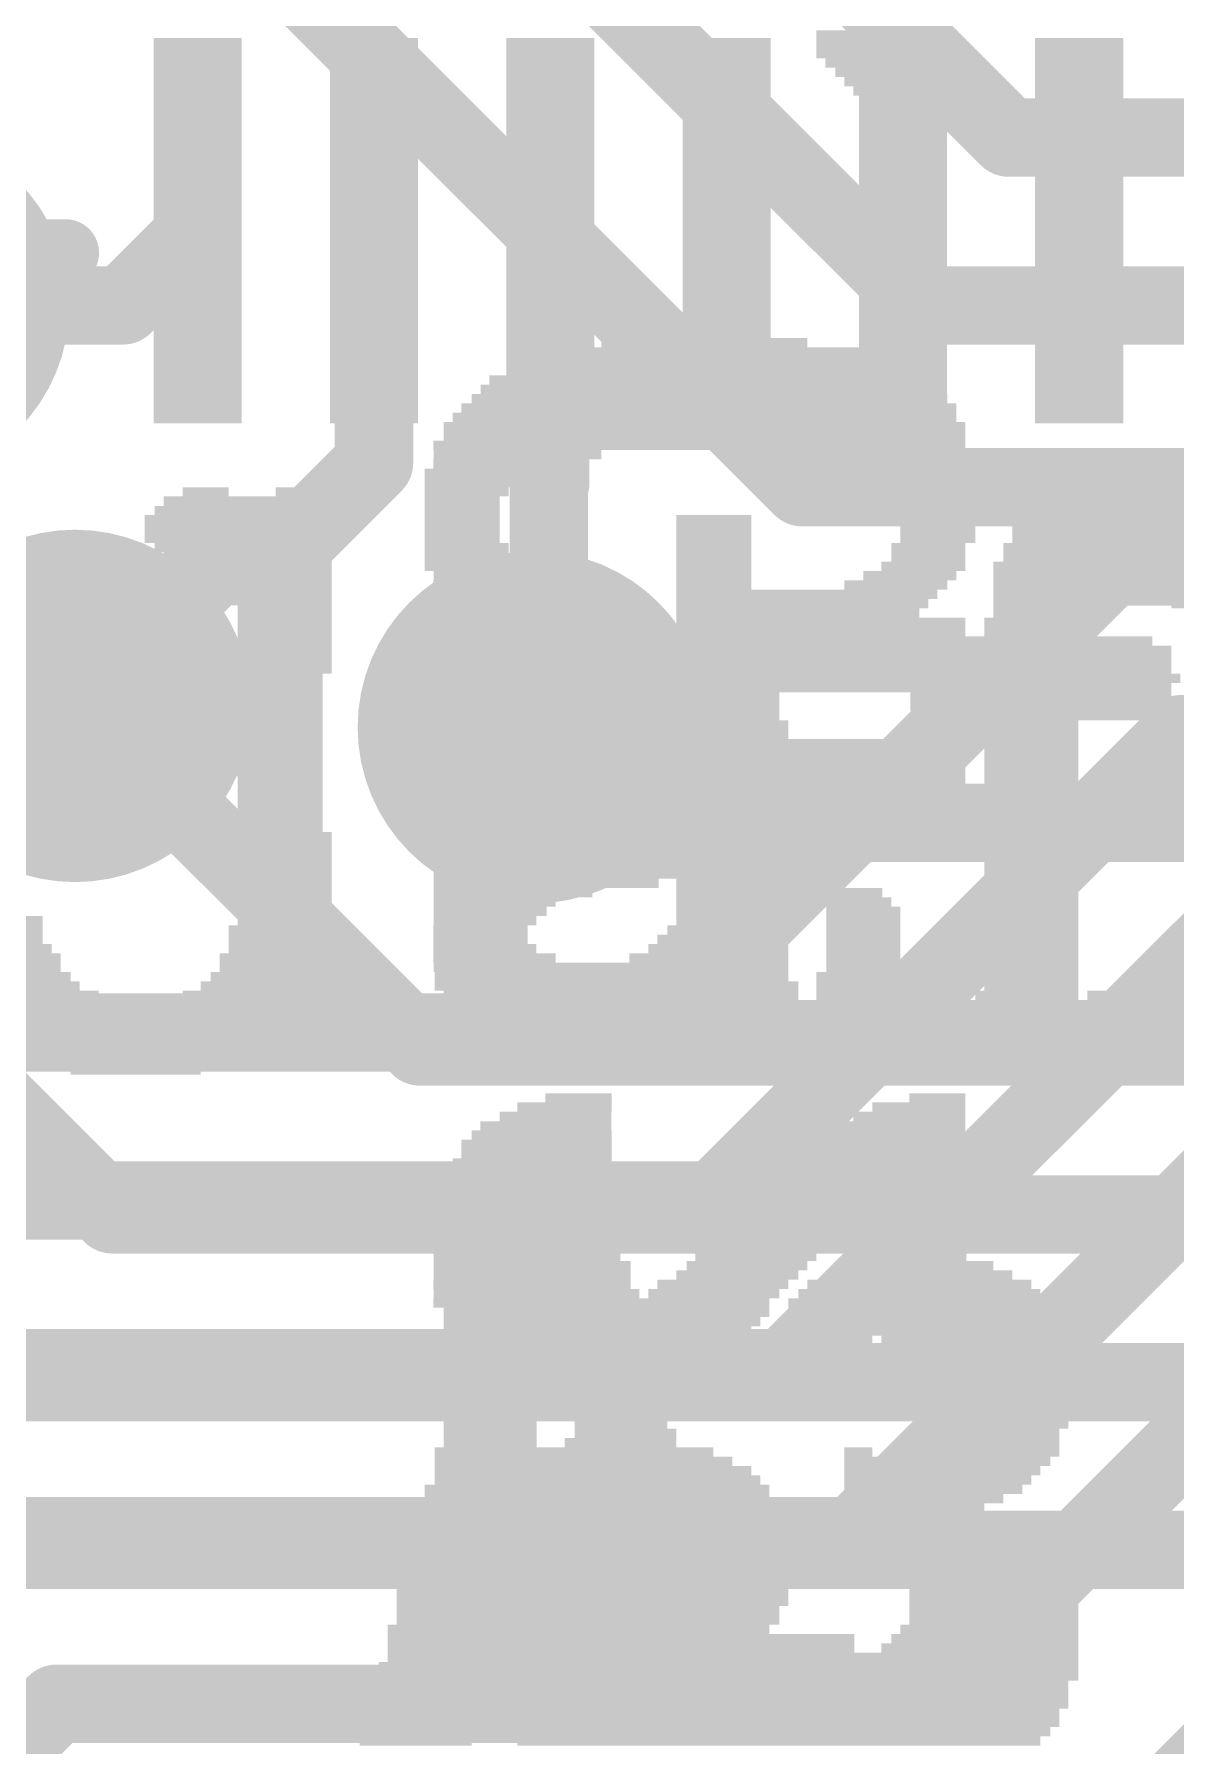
# Model space of a CAD drawing. Extents: x -0.1 to 35.6, y -0.1 to 17.9.
# Drawn here: x 17.54 to 20.13, y 2.318 to 6.204 of the extents above; entities that cross this region are included whole.
import ezdxf

# ---------------------------------------------------------------- set-up
doc = ezdxf.new("R2010")
doc.units = 0
for name, color, linetype in [('1', 12, 'CONTINUOUS'), ('16', 5, 'CONTINUOUS'), ('18', 110, 'CONTINUOUS'), ('200', 40, 'CONTINUOUS'), ('201', 6, 'CONTINUOUS'), ('21', 40, 'CONTINUOUS')]:
    doc.layers.add(name, color=color, linetype=linetype)

# ---------------------------------------------------------------- blocks, each defined once
blk = doc.blocks.new('RECT')
blk.add_solid([(-0.5, -0.5), (0.5, -0.5), (-0.5, 0.5), (0.5, 0.5)])
blk = doc.blocks.new('ROUNDV')
at = {"const_width": 0.5}
blk.add_lwpolyline([(0, -0.25, 1), (0, 0.25, 1), (0, -0.25)], format="xyb", dxfattribs=at)

msp = doc.modelspace()

# ---------------------------------------------------------------- linework, layer by layer
at = {"layer": '1', "const_width": 0.1778}
for points in [[(19.5105, 5.7575), (19.5105, 6.493)], [(17.9105, 5.7575), (17.741, 5.588)], [(18.3105, 5.7575), (18.3105, 5.2302)], [(18.7105, 5.7575), (18.7105, 5.186)], [(17.741, 5.588), (17.2193, 5.588)], [(18.3105, 5.2302), (18.0765, 4.9962)], [(18.7105, 5.186), (18.7072, 5.1827)], [(18.7072, 5.1827), (18.7072, 4.6641)], [(17.9495, 4.9962), (17.632, 4.6787)], [(18.0765, 4.9962), (17.9495, 4.9962)], [(19.9834, 4.9955), (18.9249, 3.937)], [(20.4797, 4.9955), (19.9834, 4.9955)], [(18.6734, 4.6303), (18.7072, 4.6641)], [(20.1412, 4.6145), (19.0827, 3.556)], [(20.6375, 4.6145), (20.1412, 4.6145)], [(20.299, 4.2335), (19.2405, 3.175)], [(18.9249, 3.937), (16.9132, 3.937)], [(19.3983, 2.794), (20.4568, 3.8525)], [(19.0827, 3.556), (16.5418, 3.556)], [(19.5561, 2.413), (20.6146, 3.4715)], [(17.2085, 3.175), (19.2405, 3.175)], [(20.9975, 3.0905), (19.177, 1.27)], [(17.399, 2.794), (19.3983, 2.794)], [(17.5895, 2.413), (16.637, 1.4605)], [(17.5895, 2.413), (19.5561, 2.413)]]:
    msp.add_lwpolyline(points, dxfattribs=at)
at = {"layer": '1', "const_width": 0.0889}
for points in [[(17.9419, 5.7261, 1), (17.8791, 5.7889)], [(18.355, 5.7575, 1), (18.266, 5.7575)], [(18.755, 5.7575, 1), (18.666, 5.7575)], [(19.466, 5.7575, 1), (19.555, 5.7575)], [(17.741, 5.5435, 1), (17.741, 5.6325)], [(17.7096, 5.6194, 1), (17.7724, 5.5566)], [(18.3419, 5.1987, 1), (18.2791, 5.2616)], [(18.266, 5.2302, 1), (18.355, 5.2302)], [(18.7516, 5.1827, 1), (18.6627, 5.1827)], [(18.6757, 5.2141, 1), (18.7386, 5.1512)], [(18.7419, 5.1546, 1), (18.6791, 5.2174)], [(18.666, 5.186, 1), (18.755, 5.186)], [(17.9495, 5.0406, 1), (17.9495, 4.9517)], [(17.9809, 4.9647, 1), (17.9181, 5.0276)], [(18.0451, 5.0276, 1), (18.1079, 4.9647)], [(18.0765, 4.9517, 1), (18.0765, 5.0406)], [(19.9834, 5.04, 1), (19.9834, 4.951)], [(20.0148, 4.9641, 1), (19.9519, 5.0269)], [(17.6006, 4.7101, 1), (17.6634, 4.6472)], [(18.7386, 4.6327, 1), (18.6757, 4.6955)], [(18.642, 4.6618, 1), (18.7048, 4.5989)], [(18.6627, 4.6641, 1), (18.7516, 4.6641)], [(20.1412, 4.659, 1), (20.1412, 4.5701)], [(20.1726, 4.5831, 1), (20.1098, 4.6459)], [(18.8934, 3.9684, 1), (18.9563, 3.9056)], [(18.9249, 3.8926, 1), (18.9249, 3.9815)], [(19.0513, 3.5874, 1), (19.1141, 3.5246)], [(19.0827, 3.5116, 1), (19.0827, 3.6004)], [(19.2091, 3.2064, 1), (19.2719, 3.1436)], [(19.2405, 3.1306, 1), (19.2405, 3.2195)], [(19.3983, 2.7496, 1), (19.3983, 2.8384)], [(19.3669, 2.8254, 1), (19.4297, 2.7626)], [(17.5895, 2.4575, 1), (17.5895, 2.3686)], [(17.6209, 2.3816, 1), (17.5581, 2.4444)], [(19.5247, 2.4444, 1), (19.5876, 2.3816)], [(19.5561, 2.3686, 1), (19.5561, 2.4575)]]:
    msp.add_lwpolyline(points, format="xyb", dxfattribs=at)
at = {"layer": '16', "const_width": 0.1778}
for points in [[(18.6041, 7.1153), (19.7504, 5.969)], [(18.4118, 6.7343), (19.558, 5.588)], [(19.2818, 5.1753), (18.1038, 6.3533)], [(19.7504, 5.969), (22.6368, 5.969)], [(19.558, 5.588), (22.479, 5.588)], [(21.7477, 5.1753), (19.2818, 5.1753)], [(17.632, 4.6787), (17.6416, 4.6787)], [(18.415, 3.9053), (17.6416, 4.6787)], [(18.8905, 4.4133), (18.6734, 4.6303)], [(21.6507, 4.4133), (18.8905, 4.4133)], [(16.9653, 4.2755), (17.7165, 3.5243)], [(18.415, 3.9053), (21.6199, 3.9053)], [(17.7165, 3.5243), (21.4621, 3.5243)], [(21.3042, 3.1433), (16.764, 3.1433)], [(16.2021, 2.7623), (20.5422, 2.7623)]]:
    msp.add_lwpolyline(points, dxfattribs=at)
at = {"layer": '16', "const_width": 0.0889}
for points in [[(19.7504, 6.0135, 1), (19.7504, 5.9245)], [(19.7189, 5.9376, 1), (19.7818, 6.0004)], [(19.558, 5.6325, 1), (19.558, 5.5435)], [(19.5266, 5.5566, 1), (19.5894, 5.6194)], [(19.2818, 5.2197, 1), (19.2818, 5.1308)], [(19.2504, 5.1438, 1), (19.3132, 5.2067)], [(17.632, 4.7231, 1), (17.632, 4.6342)], [(17.673, 4.7101, 1), (17.6102, 4.6472)], [(17.6416, 4.6342, 1), (17.6416, 4.7231)], [(18.7048, 4.6618, 1), (18.642, 4.5989)], [(18.8905, 4.4577, 1), (18.8905, 4.3688)], [(18.8591, 4.3818, 1), (18.9219, 4.4447)], [(18.415, 3.9497, 1), (18.415, 3.8608)], [(18.3836, 3.8738, 1), (18.4464, 3.9367)], [(17.7165, 3.5687, 1), (17.7165, 3.4798)], [(17.6851, 3.4928, 1), (17.7479, 3.5557)]]:
    msp.add_lwpolyline(points, format="xyb", dxfattribs=at)
at = {"layer": '21', "const_width": 0.1524}
msp.add_lwpolyline([(17.0105, 5.7075), (17.6105, 5.7075)], dxfattribs=at)
at = {"layer": '21', "const_width": 0.0762}
msp.add_lwpolyline([(17.6105, 5.6694, 1), (17.6105, 5.7456)], format="xyb", dxfattribs=at)

# ---------------------------------------------------------------- block references
at = {"layer": '1', "xscale": 0.875, "yscale": 0.2, "rotation": 270}
for p in [(17.9105, 5.7575), (18.3105, 5.7575), (18.7105, 5.7575), (19.1105, 5.7575), (19.5105, 5.7575), (19.9105, 5.7575)]:
    msp.add_blockref('RECT', p, dxfattribs=at)
at = {"layer": '18', "xscale": 0.8001, "yscale": 0.8001}
for p in [(17.2193, 5.588), (17.2193, 5.588), (17.632, 4.6787), (17.632, 4.6787), (18.6734, 4.6303), (18.6734, 4.6303)]:
    msp.add_blockref('ROUNDV', p, dxfattribs=at)
at = {"layer": '200'}
for p, xscale, yscale in [((17.9286, 5.1647), 0.1041, 0.0211), ((18.1191, 5.1647), 0.0635, 0.0211), ((20.0343, 5.1647), 0.2972, 0.0211), ((20.0355, 5.1858), 0.127, 0.0211), ((18.0137, 5.1223), 0.4013, 0.0211), ((18.0137, 5.1435), 0.3607, 0.0213), ((20.0343, 5.1223), 0.4648, 0.0211), ((20.0355, 5.1435), 0.381, 0.0213), ((18.0023, 5.1012), 0.4242, 0.0211), ((18.0023, 5.08), 0.4242, 0.0213), ((20.0241, 5.08), 0.5309, 0.0213), ((20.0355, 5.1012), 0.508, 0.0211), ((18.0023, 5.0588), 0.4242, 0.0211), ((20.0343, 5.0588), 0.5512, 0.0211), ((18.0137, 5.0377), 0.4013, 0.0211), ((18.0238, 5.0165), 0.381, 0.0213), ((20.0241, 5.0377), 0.5715, 0.0211), ((19.8552, 5.0165), 0.2337, 0.0213), ((20.2044, 5.0165), 0.2108, 0.0213), ((18.1077, 4.9953), 0.2134, 0.0211), ((18.1077, 4.9742), 0.2134, 0.0211), ((19.8323, 4.9953), 0.2337, 0.0211), ((19.8222, 4.9742), 0.2134, 0.0211), ((20.2032, 4.9953), 0.254, 0.0211), ((20.2032, 4.9742), 0.254, 0.0211), ((18.1077, 4.953), 0.2134, 0.0213), ((18.1077, 4.9318), 0.2134, 0.0211), ((19.8222, 4.953), 0.2134, 0.0213), ((19.812, 4.9318), 0.193, 0.0211), ((20.193, 4.953), 0.2337, 0.0213), ((20.2044, 4.9318), 0.2108, 0.0211), ((18.1077, 4.9107), 0.2134, 0.0211), ((18.1077, 4.8895), 0.2134, 0.0213), ((19.812, 4.9107), 0.193, 0.0211), ((19.812, 4.8895), 0.193, 0.0213), ((20.2044, 4.9107), 0.1702, 0.0211), ((17.7597, 4.8472), 0.2743, 0.0211), ((18.1077, 4.8683), 0.2134, 0.0211), ((18.1077, 4.8472), 0.2134, 0.0211), ((18.8912, 4.8472), 0.2972, 0.0211), ((19.8018, 4.8683), 0.2134, 0.0211), ((19.8018, 4.8472), 0.2134, 0.0211), ((17.7495, 4.826), 0.381, 0.0213), ((18.1077, 4.826), 0.2134, 0.0213), ((18.8912, 4.826), 0.4242, 0.0213), ((19.8222, 4.826), 0.508, 0.0213), ((17.8549, 4.7837), 0.7188, 0.0211), ((17.7584, 4.8048), 0.4445, 0.0211), ((18.1077, 4.8048), 0.2134, 0.0211), ((18.8912, 4.7837), 0.5512, 0.0211), ((18.8925, 4.8048), 0.508, 0.0211), ((19.8234, 4.8048), 0.5918, 0.0211), ((19.8234, 4.7837), 0.5918, 0.0211), ((17.8232, 4.7413), 0.7417, 0.0211), ((17.8435, 4.7625), 0.7417, 0.0213), ((18.8925, 4.7413), 0.635, 0.0211), ((18.8912, 4.7625), 0.5918, 0.0213), ((19.812, 4.7625), 0.6147, 0.0213), ((19.8222, 4.7413), 0.635, 0.0211), ((17.8016, 4.699), 0.7849, 0.0213), ((17.813, 4.7202), 0.762, 0.0211), ((18.6906, 4.699), 0.3175, 0.0213), ((18.8811, 4.7202), 0.6579, 0.0211), ((19.0817, 4.699), 0.2972, 0.0213), ((19.812, 4.7202), 0.6147, 0.0211), ((19.8234, 4.699), 0.5918, 0.0213), ((17.5158, 4.6567), 0.254, 0.0211), ((17.5476, 4.6778), 0.2769, 0.0211), ((18.0238, 4.6778), 0.3404, 0.0211), ((18.0454, 4.6567), 0.2972, 0.0211), ((18.6271, 4.6567), 0.2311, 0.0211), ((18.6588, 4.6778), 0.254, 0.0211), ((19.1135, 4.6778), 0.2337, 0.0211), ((19.1249, 4.6567), 0.2108, 0.0211), ((19.8234, 4.6778), 0.5918, 0.0211), ((19.812, 4.6567), 0.5283, 0.0211), ((17.4841, 4.6143), 0.2311, 0.0211), ((17.5057, 4.6355), 0.2337, 0.0213), ((18.067, 4.6355), 0.254, 0.0213), ((18.067, 4.6143), 0.254, 0.0211), ((18.6271, 4.6355), 0.2311, 0.0213), ((18.6385, 4.6143), 0.254, 0.0211), ((19.1453, 4.6355), 0.2108, 0.0213), ((19.1453, 4.6143), 0.2108, 0.0211), ((19.8018, 4.6355), 0.2134, 0.0213), ((19.8018, 4.6143), 0.2134, 0.0211), ((17.4739, 4.5932), 0.2108, 0.0211), ((18.0772, 4.5932), 0.2337, 0.0211), ((18.6385, 4.5932), 0.254, 0.0211), ((19.1554, 4.5932), 0.1905, 0.0211), ((19.8018, 4.5932), 0.2134, 0.0211), ((17.4625, 4.572), 0.2337, 0.0213), ((17.4523, 4.5508), 0.2134, 0.0211), ((18.0873, 4.572), 0.2134, 0.0213), ((18.0873, 4.5508), 0.2134, 0.0211), ((18.6487, 4.572), 0.2743, 0.0213), ((18.6487, 4.5508), 0.2743, 0.0211), ((19.1554, 4.572), 0.1905, 0.0213), ((19.1554, 4.5508), 0.1905, 0.0211), ((19.8018, 4.572), 0.2134, 0.0213), ((19.8018, 4.5508), 0.2134, 0.0211), ((17.4422, 4.5085), 0.2337, 0.0213), ((17.4523, 4.5297), 0.2134, 0.0211), ((18.0873, 4.5297), 0.2134, 0.0211), ((18.0975, 4.5085), 0.193, 0.0213), ((18.6385, 4.5297), 0.254, 0.0211), ((18.6487, 4.5085), 0.2337, 0.0213), ((19.1453, 4.5085), 0.2108, 0.0213), ((19.1554, 4.5297), 0.1905, 0.0211), ((19.8018, 4.5297), 0.2134, 0.0211), ((19.8018, 4.5085), 0.2134, 0.0213), ((18.0975, 4.4873), 0.193, 0.0211), ((18.0975, 4.4662), 0.193, 0.0211), ((18.6474, 4.4873), 0.1905, 0.0211), ((18.6487, 4.4662), 0.1473, 0.0211), ((19.1237, 4.4662), 0.254, 0.0211), ((19.1453, 4.4873), 0.2108, 0.0211), ((19.8018, 4.4873), 0.2134, 0.0211), ((19.8018, 4.4662), 0.2134, 0.0211), ((18.0975, 4.445), 0.193, 0.0213), ((18.0975, 4.4238), 0.193, 0.0211), ((18.9967, 4.4238), 0.508, 0.0211), ((19.0716, 4.445), 0.3581, 0.0213), ((19.8018, 4.445), 0.2134, 0.0213), ((19.8018, 4.4238), 0.2134, 0.0211), ((18.0975, 4.4027), 0.193, 0.0211), ((18.1077, 4.3815), 0.2134, 0.0213), ((18.923, 4.3815), 0.6553, 0.0213), ((18.9548, 4.4027), 0.5918, 0.0211), ((19.8018, 4.4027), 0.2134, 0.0211), ((19.8018, 4.3815), 0.2134, 0.0213), ((18.1077, 4.3603), 0.2134, 0.0211), ((18.9128, 4.3603), 0.6756, 0.0211), ((19.8018, 4.3603), 0.2134, 0.0211), ((18.1077, 4.3392), 0.2134, 0.0211), ((18.1077, 4.318), 0.2134, 0.0213), ((18.8811, 4.318), 0.7391, 0.0213), ((18.8912, 4.3392), 0.7188, 0.0211), ((19.8018, 4.3392), 0.2134, 0.0211), ((19.8018, 4.318), 0.2134, 0.0213), ((18.1077, 4.2968), 0.2134, 0.0211), ((18.1077, 4.2757), 0.2134, 0.0211), ((18.7223, 4.2757), 0.4674, 0.0211), ((18.7757, 4.2968), 0.5283, 0.0211), ((19.1554, 4.2968), 0.1905, 0.0211), ((19.1554, 4.2757), 0.1905, 0.0211), ((19.8018, 4.2968), 0.2134, 0.0211), ((19.8018, 4.2757), 0.2134, 0.0211), ((18.1077, 4.2545), 0.2134, 0.0213), ((18.1077, 4.2333), 0.2134, 0.0211), ((18.5953, 4.2333), 0.254, 0.0211), ((18.6373, 4.2545), 0.3378, 0.0213), ((19.1453, 4.2545), 0.2108, 0.0213), ((19.1453, 4.2333), 0.2108, 0.0211), ((19.4107, 4.2333), 0.1473, 0.0211), ((19.4107, 4.2545), 0.1067, 0.0213), ((19.8018, 4.2545), 0.2134, 0.0213), ((19.8018, 4.2333), 0.2134, 0.0211), ((17.4422, 4.191), 0.2337, 0.0213), ((18.1077, 4.2122), 0.2134, 0.0211), ((18.1077, 4.191), 0.2134, 0.0213), ((18.575, 4.2122), 0.254, 0.0211), ((18.5636, 4.191), 0.2311, 0.0213), ((19.1453, 4.2122), 0.2108, 0.0211), ((19.1453, 4.191), 0.2108, 0.0213), ((19.4208, 4.2122), 0.1676, 0.0211), ((19.4208, 4.191), 0.1676, 0.0213), ((19.8018, 4.2122), 0.2134, 0.0211), ((19.8018, 4.191), 0.2134, 0.0213), ((17.4523, 4.1698), 0.2134, 0.0211), ((17.4523, 4.1487), 0.2134, 0.0211), ((18.0975, 4.1698), 0.2337, 0.0211), ((18.0975, 4.1487), 0.2337, 0.0211), ((18.5534, 4.1698), 0.2108, 0.0211), ((18.5534, 4.1487), 0.2108, 0.0211), ((19.1453, 4.1698), 0.2108, 0.0211), ((19.1453, 4.1487), 0.2108, 0.0211), ((19.4208, 4.1698), 0.1676, 0.0211), ((19.4208, 4.1487), 0.1676, 0.0211), ((19.8018, 4.1698), 0.2134, 0.0211), ((19.8018, 4.1487), 0.2134, 0.0211), ((17.4625, 4.1275), 0.2337, 0.0213), ((18.0975, 4.1275), 0.2337, 0.0213), ((18.5534, 4.1275), 0.2108, 0.0213), ((19.1351, 4.1275), 0.2311, 0.0213), ((19.4208, 4.1275), 0.1676, 0.0213), ((19.8018, 4.1275), 0.2134, 0.0213), ((17.4841, 4.1063), 0.2311, 0.0211), ((17.4841, 4.0852), 0.2311, 0.0211), ((18.0873, 4.1063), 0.254, 0.0211), ((18.0873, 4.0852), 0.254, 0.0211), ((18.5534, 4.1063), 0.2108, 0.0211), ((18.5534, 4.0852), 0.2108, 0.0211), ((19.1237, 4.0852), 0.254, 0.0211), ((19.1351, 4.1063), 0.2311, 0.0211), ((19.4208, 4.1063), 0.1676, 0.0211), ((19.4208, 4.0852), 0.1676, 0.0211), ((19.8018, 4.1063), 0.2134, 0.0211), ((19.8018, 4.0852), 0.2134, 0.0211), ((17.5158, 4.0428), 0.254, 0.0211), ((17.5057, 4.064), 0.2337, 0.0213), ((18.0658, 4.0428), 0.2972, 0.0211), ((18.0772, 4.064), 0.2743, 0.0213), ((18.575, 4.0428), 0.254, 0.0211), ((18.5636, 4.064), 0.2311, 0.0213), ((19.1148, 4.0428), 0.3175, 0.0211), ((19.1135, 4.064), 0.2743, 0.0213), ((19.4094, 4.064), 0.1905, 0.0213), ((19.4094, 4.0428), 0.1905, 0.0211), ((19.8018, 4.064), 0.2134, 0.0213), ((19.8018, 4.0428), 0.2134, 0.0211), ((17.5476, 4.0217), 0.2769, 0.0211), ((17.9083, 4.0005), 0.9525, 0.0213), ((18.1191, 4.0217), 0.4851, 0.0211), ((18.5953, 4.0217), 0.254, 0.0211), ((18.9865, 4.0005), 1.0363, 0.0213), ((19.0932, 4.0217), 0.3607, 0.0211), ((19.4094, 4.0217), 0.1905, 0.0211), ((19.8018, 4.0005), 0.5486, 0.0213), ((19.6012, 4.0217), 0.1067, 0.0211), ((19.7917, 4.0217), 0.2337, 0.0211), ((19.9923, 4.0217), 0.127, 0.0211), ((17.5578, 3.9793), 1.6942, 0.0211), ((17.9286, 3.9582), 0.9525, 0.0211), ((19.2938, 3.9793), 1.6104, 0.0211), ((18.9865, 3.9582), 0.9957, 0.0211), ((19.8018, 3.9582), 0.5944, 0.0211), ((17.9388, 3.937), 0.9322, 0.0213), ((17.9502, 3.9158), 0.9093, 0.0211), ((18.9979, 3.937), 0.9728, 0.0213), ((18.796, 3.9158), 0.5283, 0.0211), ((19.2837, 3.9158), 0.3607, 0.0211), ((19.8018, 3.937), 0.5944, 0.0213), ((19.8018, 3.9158), 0.5944, 0.0211), ((17.7686, 3.8947), 0.4648, 0.0211), ((18.2042, 3.8947), 0.3607, 0.0211), ((18.8074, 3.8947), 0.4648, 0.0211), ((19.2938, 3.8947), 0.3404, 0.0211), ((19.7904, 3.8947), 0.5715, 0.0211), ((17.7698, 3.8735), 0.381, 0.0213), ((17.7698, 3.8523), 0.2946, 0.0211), ((18.2029, 3.8735), 0.3175, 0.0213), ((18.796, 3.8735), 0.4013, 0.0213), ((18.8074, 3.8523), 0.2972, 0.0211), ((19.2837, 3.8735), 0.2743, 0.0213), ((19.2824, 3.8523), 0.1905, 0.0211), ((19.7917, 3.8735), 0.5283, 0.0213), ((18.7223, 3.429), 0.2946, 0.0213), ((19.5478, 3.429), 0.2134, 0.0213), ((18.7223, 3.3867), 0.3404, 0.0211), ((18.7338, 3.4078), 0.3175, 0.0211), ((19.5478, 3.3867), 0.4216, 0.0211), ((19.5364, 3.4078), 0.3581, 0.0211), ((18.7223, 3.3655), 0.3404, 0.0213), ((18.7325, 3.3443), 0.3607, 0.0211), ((19.5478, 3.3443), 0.5486, 0.0211), ((19.5478, 3.3655), 0.508, 0.0213), ((18.7223, 3.302), 0.381, 0.0213), ((18.7325, 3.3232), 0.3607, 0.0211), ((19.5478, 3.3232), 0.5944, 0.0211), ((19.5478, 3.302), 0.5944, 0.0213), ((18.7223, 3.2808), 0.381, 0.0211), ((18.7325, 3.2597), 0.4013, 0.0211), ((19.5478, 3.2808), 0.635, 0.0211), ((19.3472, 3.2597), 0.2337, 0.0211), ((19.7282, 3.2597), 0.2743, 0.0211), ((18.7223, 3.2173), 0.4216, 0.0211), ((18.7325, 3.2385), 0.4013, 0.0213), ((19.3154, 3.2173), 0.2108, 0.0211), ((19.3256, 3.2385), 0.2311, 0.0213), ((19.7383, 3.2385), 0.254, 0.0213), ((19.7587, 3.2173), 0.254, 0.0211), ((18.6169, 3.1962), 0.2108, 0.0211), ((18.8379, 3.1962), 0.1905, 0.0211), ((19.3154, 3.1962), 0.2108, 0.0211), ((19.7701, 3.1962), 0.2311, 0.0211), ((18.6169, 3.175), 0.2108, 0.0213), ((18.6068, 3.1538), 0.1905, 0.0211), ((18.8493, 3.175), 0.2134, 0.0213), ((18.8493, 3.1538), 0.2134, 0.0211), ((19.2938, 3.175), 0.2134, 0.0213), ((19.2938, 3.1538), 0.2134, 0.0211), ((19.7701, 3.175), 0.2311, 0.0213), ((19.7701, 3.1538), 0.2311, 0.0211), ((18.5953, 3.1327), 0.2134, 0.0211), ((18.5953, 3.1115), 0.2134, 0.0213), ((18.8493, 3.1327), 0.2134, 0.0211), ((18.8493, 3.1115), 0.2134, 0.0213), ((19.2938, 3.1327), 0.2134, 0.0211), ((19.2938, 3.1115), 0.2134, 0.0213), ((19.7701, 3.1327), 0.2311, 0.0211), ((19.7701, 3.1115), 0.2311, 0.0213), ((18.5852, 3.0692), 0.2337, 0.0211), ((18.5953, 3.0903), 0.2134, 0.0211), ((18.8709, 3.0903), 0.2108, 0.0211), ((18.8709, 3.0692), 0.2108, 0.0211), ((19.2938, 3.0903), 0.2134, 0.0211), ((19.7701, 3.0903), 0.2311, 0.0211), ((19.7701, 3.0692), 0.2311, 0.0211), ((18.5738, 3.048), 0.2108, 0.0213), ((18.5738, 3.0268), 0.2108, 0.0211), ((18.8709, 3.048), 0.2108, 0.0213), ((18.8811, 3.0268), 0.2311, 0.0211), ((19.7485, 3.0268), 0.2337, 0.0211), ((19.7701, 3.048), 0.2311, 0.0213), ((18.5636, 2.9845), 0.2311, 0.0213), ((18.5738, 3.0057), 0.2108, 0.0211), ((18.8912, 3.0057), 0.2108, 0.0211), ((18.8912, 2.9845), 0.2108, 0.0213), ((19.7383, 2.9845), 0.254, 0.0213), ((19.7485, 3.0057), 0.2337, 0.0211), ((18.5534, 2.9633), 0.2108, 0.0211), ((18.8912, 2.9633), 0.2108, 0.0211), ((19.7282, 2.9633), 0.2337, 0.0211), ((18.5534, 2.9422), 0.2108, 0.0211), ((18.5534, 2.921), 0.2108, 0.0213), ((18.9027, 2.9422), 0.2337, 0.0211), ((18.9027, 2.921), 0.2337, 0.0213), ((19.6215, 2.921), 0.3607, 0.0213), ((19.6952, 2.9422), 0.254, 0.0211), ((18.542, 2.8998), 0.2337, 0.0211), ((18.542, 2.8787), 0.2337, 0.0211), ((18.9128, 2.8998), 0.2134, 0.0211), ((18.9128, 2.8787), 0.2134, 0.0211), ((19.6113, 2.8998), 0.3404, 0.0211), ((19.5898, 2.8787), 0.2972, 0.0211), ((18.5318, 2.8575), 0.2134, 0.0213), ((18.5318, 2.8363), 0.2134, 0.0211), ((18.923, 2.8575), 0.2337, 0.0213), ((18.923, 2.8363), 0.2337, 0.0211), ((19.5682, 2.8575), 0.254, 0.0213), ((19.5999, 2.8363), 0.3175, 0.0211), ((18.5217, 2.8152), 0.2337, 0.0211), ((18.5217, 2.794), 0.2337, 0.0213), ((18.923, 2.8152), 0.2337, 0.0211), ((18.9344, 2.794), 0.2108, 0.0213), ((19.6215, 2.8152), 0.3607, 0.0211), ((19.6317, 2.794), 0.381, 0.0213), ((18.5217, 2.7728), 0.2337, 0.0211), ((18.5102, 2.7517), 0.2108, 0.0211), ((18.9446, 2.7728), 0.2311, 0.0211), ((18.9446, 2.7517), 0.2311, 0.0211), ((19.6431, 2.7728), 0.4039, 0.0211), ((19.7282, 2.7517), 0.2743, 0.0211), ((18.5001, 2.7305), 0.2311, 0.0213), ((18.9446, 2.7305), 0.2311, 0.0213), ((19.7485, 2.7305), 0.2743, 0.0213), ((18.5001, 2.7093), 0.2311, 0.0211), ((18.5001, 2.6882), 0.2311, 0.0211), ((18.9662, 2.7093), 0.2337, 0.0211), ((18.9662, 2.6882), 0.2337, 0.0211), ((19.7587, 2.7093), 0.254, 0.0211), ((19.7701, 2.6882), 0.2311, 0.0211), ((18.7223, 2.667), 0.7214, 0.0213), ((18.7223, 2.6458), 0.7214, 0.0211), ((19.7815, 2.667), 0.254, 0.0213), ((19.7815, 2.6458), 0.254, 0.0211), ((18.7325, 2.6247), 0.7417, 0.0211), ((18.7325, 2.6035), 0.7417, 0.0213), ((19.7815, 2.6247), 0.254, 0.0211), ((19.7815, 2.6035), 0.254, 0.0213), ((18.7223, 2.5823), 0.762, 0.0211), ((18.7223, 2.5612), 0.762, 0.0211), ((19.2837, 2.5612), 0.2337, 0.0211), ((19.7815, 2.5823), 0.254, 0.0211), ((19.7815, 2.5612), 0.254, 0.0211), ((18.7325, 2.54), 0.7823, 0.0213), ((18.7325, 2.5188), 0.7823, 0.0211), ((19.2837, 2.54), 0.2337, 0.0213), ((19.2837, 2.5188), 0.2337, 0.0211), ((19.7815, 2.54), 0.254, 0.0213), ((19.7815, 2.5188), 0.254, 0.0211), ((18.7223, 2.4977), 0.8026, 0.0211), ((18.448, 2.4765), 0.254, 0.0213), ((19.0081, 2.4765), 0.2311, 0.0213), ((19.2837, 2.4977), 0.2337, 0.0211), ((19.2837, 2.4765), 0.2337, 0.0213), ((19.7815, 2.4977), 0.254, 0.0211), ((19.7815, 2.4765), 0.254, 0.0213), ((18.4366, 2.4553), 0.2311, 0.0211), ((19.0195, 2.4553), 0.254, 0.0211), ((19.304, 2.4553), 0.2337, 0.0211), ((19.7701, 2.4553), 0.2311, 0.0211), ((18.4252, 2.413), 0.254, 0.0213), ((18.4366, 2.4342), 0.2311, 0.0211), ((19.0195, 2.4342), 0.254, 0.0211), ((19.0297, 2.413), 0.2337, 0.0213), ((19.304, 2.4342), 0.2337, 0.0211), ((19.304, 2.413), 0.2337, 0.0213), ((19.7587, 2.4342), 0.254, 0.0211), ((19.7587, 2.413), 0.254, 0.0213), ((18.415, 2.3707), 0.2337, 0.0211), ((18.4252, 2.3918), 0.254, 0.0211), ((19.0297, 2.3918), 0.2337, 0.0211), ((19.0398, 2.3707), 0.254, 0.0211), ((19.3142, 2.3918), 0.254, 0.0211), ((19.337, 2.3707), 0.254, 0.0211), ((19.7282, 2.3707), 0.2743, 0.0211), ((19.7383, 2.3918), 0.254, 0.0211), ((18.4048, 2.3495), 0.254, 0.0213), ((18.4048, 2.3283), 0.254, 0.0211), ((19.0398, 2.3495), 0.254, 0.0213), ((19.0398, 2.3283), 0.254, 0.0211), ((19.5275, 2.3495), 0.635, 0.0213), ((19.5263, 2.3283), 0.5918, 0.0211)]:
    msp.add_blockref('RECT', p, dxfattribs=dict(at, xscale=xscale, yscale=yscale))
at = {"layer": '201', "rotation": 180}
for p, xscale, yscale in [((19.3878, 6.1807), 0.1473, 0.0211), ((19.3777, 6.2018), 0.127, 0.0211), ((19.3993, 6.1595), 0.1702, 0.0213), ((19.4196, 6.1383), 0.1702, 0.0211), ((19.431, 6.1172), 0.1473, 0.0211), ((19.4412, 6.096), 0.127, 0.0213), ((19.4513, 6.0748), 0.1067, 0.0211), ((19.4729, 6.0537), 0.0635, 0.0211), ((19.0716, 5.4822), 0.6985, 0.0211), ((19.0602, 5.5033), 0.4674, 0.0211), ((19.0703, 5.4398), 0.9093, 0.0211), ((19.0716, 5.461), 0.8255, 0.0213), ((19.0703, 5.3975), 1.0363, 0.0213), ((19.0703, 5.4187), 0.9957, 0.0211), ((19.0703, 5.3552), 1.1227, 0.0211), ((19.0716, 5.3763), 1.0795, 0.0211), ((19.0602, 5.334), 1.143, 0.0213), ((19.0602, 5.3128), 1.1836, 0.0211), ((19.0602, 5.2917), 1.1836, 0.0211), ((19.0487, 5.2705), 1.2065, 0.0213), ((18.636, 5.2493), 0.381, 0.0211), ((19.4742, 5.2493), 0.4013, 0.0211), ((18.542, 5.207), 0.2337, 0.0213), ((18.5839, 5.2282), 0.2769, 0.0211), ((19.5263, 5.2282), 0.2972, 0.0211), ((19.558, 5.207), 0.2337, 0.0213), ((18.5204, 5.1647), 0.1905, 0.0211), ((18.5306, 5.1858), 0.2108, 0.0211), ((19.5682, 5.1858), 0.2134, 0.0211), ((19.5796, 5.1647), 0.1905, 0.0211), ((18.5102, 5.1435), 0.1702, 0.0213), ((18.5102, 5.1223), 0.1702, 0.0211), ((19.5898, 5.1435), 0.1702, 0.0213), ((19.5898, 5.1223), 0.1702, 0.0211), ((18.5102, 5.1012), 0.1702, 0.0211), ((18.5102, 5.08), 0.1702, 0.0213), ((19.0817, 5.1012), 0.1702, 0.0211), ((19.0817, 5.08), 0.1702, 0.0213), ((19.5898, 5.1012), 0.1702, 0.0211), ((19.5898, 5.08), 0.1702, 0.0213), ((18.5102, 5.0588), 0.1702, 0.0211), ((19.0817, 5.0588), 0.1702, 0.0211), ((19.5898, 5.0588), 0.1702, 0.0211), ((18.5204, 5.0377), 0.1905, 0.0211), ((18.5204, 5.0165), 0.1905, 0.0213), ((19.0817, 5.0377), 0.1702, 0.0211), ((19.0817, 5.0165), 0.1702, 0.0213), ((19.5682, 5.0377), 0.1676, 0.0211), ((19.5682, 5.0165), 0.1676, 0.0213), ((18.542, 4.9953), 0.2337, 0.0211), ((18.5725, 4.9742), 0.254, 0.0211), ((19.0817, 4.9953), 0.1702, 0.0211), ((19.0817, 4.9742), 0.1702, 0.0211), ((19.5263, 4.9742), 0.2108, 0.0211), ((19.5567, 4.9953), 0.1905, 0.0211), ((18.6258, 4.953), 0.3607, 0.0213), ((18.6258, 4.9318), 0.3607, 0.0211), ((19.0817, 4.953), 0.1702, 0.0213), ((19.2926, 4.9318), 0.5918, 0.0211), ((19.4945, 4.953), 0.2337, 0.0213), ((18.6258, 4.9107), 0.3607, 0.0211), ((18.6373, 4.8895), 0.3378, 0.0213), ((19.2824, 4.9107), 0.5715, 0.0211), ((19.2722, 4.8895), 0.5512, 0.0213), ((18.6373, 4.8683), 0.3378, 0.0211), ((18.6474, 4.8472), 0.3175, 0.0211), ((19.3243, 4.8683), 0.6553, 0.0211), ((19.3243, 4.8472), 0.6553, 0.0211), ((18.6576, 4.826), 0.2972, 0.0213), ((19.3243, 4.826), 0.6553, 0.0213), ((18.669, 4.8048), 0.2743, 0.0211), ((18.6792, 4.7837), 0.254, 0.0211), ((19.3243, 4.8048), 0.6553, 0.0211), ((19.3243, 4.7837), 0.6553, 0.0211), ((18.7007, 4.7625), 0.2108, 0.0213), ((18.7211, 4.7413), 0.1702, 0.0211), ((19.3243, 4.7625), 0.6553, 0.0213), ((19.3243, 4.7413), 0.6553, 0.0211), ((19.3243, 4.7202), 0.6553, 0.0211), ((19.0487, 4.5932), 1.2065, 0.0211), ((19.0487, 4.572), 1.2065, 0.0213), ((19.0487, 4.5508), 1.2065, 0.0211), ((19.0487, 4.5297), 1.2065, 0.0211), ((19.0487, 4.5085), 1.2065, 0.0213), ((19.0487, 4.4873), 1.2065, 0.0211), ((19.0487, 4.4662), 1.2065, 0.0211), ((19.0487, 4.445), 1.2065, 0.0213), ((19.0487, 4.4238), 1.2065, 0.0211), ((19.0487, 4.4027), 1.2065, 0.0211), ((19.0487, 4.3815), 1.2065, 0.0213), ((19.0487, 4.3603), 1.2065, 0.0211), ((18.5306, 4.3392), 0.1702, 0.0211), ((18.5306, 4.318), 0.1702, 0.0213), ((19.0817, 4.3392), 0.1702, 0.0211), ((19.0817, 4.318), 0.1702, 0.0213), ((18.5306, 4.2968), 0.1702, 0.0211), ((18.5306, 4.2757), 0.1702, 0.0211), ((19.0817, 4.2968), 0.1702, 0.0211), ((19.0817, 4.2757), 0.1702, 0.0211), ((18.5306, 4.2545), 0.1702, 0.0213), ((18.5306, 4.2333), 0.1702, 0.0211), ((19.0817, 4.2545), 0.1702, 0.0213), ((19.0817, 4.2333), 0.1702, 0.0211), ((18.5306, 4.2122), 0.1702, 0.0211), ((18.5306, 4.191), 0.1702, 0.0213), ((19.0817, 4.2122), 0.1702, 0.0211), ((19.0817, 4.191), 0.1702, 0.0213), ((18.5407, 4.1698), 0.1905, 0.0211), ((18.5407, 4.1487), 0.1905, 0.0211), ((19.0602, 4.1487), 0.2134, 0.0211), ((19.0716, 4.1698), 0.1905, 0.0211), ((18.5623, 4.1275), 0.2337, 0.0213), ((19.05, 4.1275), 0.2337, 0.0213), ((18.5839, 4.1063), 0.2769, 0.0211), ((18.796, 4.0852), 0.701, 0.0211), ((19.0183, 4.1063), 0.2565, 0.0211), ((18.8074, 4.064), 0.6782, 0.0213), ((18.8074, 4.0428), 0.6782, 0.0211), ((18.796, 4.0217), 0.6553, 0.0211), ((18.8062, 4.0005), 0.635, 0.0213), ((18.7947, 3.9582), 0.5715, 0.0211), ((18.8062, 3.9793), 0.5944, 0.0211), ((18.796, 3.937), 0.5283, 0.0213), ((18.796, 3.9158), 0.4877, 0.0211), ((18.8074, 3.8947), 0.4242, 0.0211), ((18.8062, 3.8735), 0.3404, 0.0213), ((18.8062, 3.8523), 0.2134, 0.0211), ((18.7427, 3.7677), 0.2134, 0.0211), ((18.7744, 3.7888), 0.1499, 0.0211), ((19.5466, 3.7677), 0.2108, 0.0211), ((19.5885, 3.7888), 0.127, 0.0211), ((18.7007, 3.7253), 0.2972, 0.0211), ((18.7223, 3.7465), 0.254, 0.0213), ((19.5047, 3.7253), 0.2946, 0.0211), ((19.525, 3.7465), 0.254, 0.0213), ((18.6792, 3.683), 0.3404, 0.0213), ((18.6906, 3.7042), 0.3175, 0.0211), ((19.4729, 3.683), 0.3581, 0.0213), ((19.4831, 3.7042), 0.3378, 0.0211), ((18.6792, 3.6618), 0.3404, 0.0211), ((19.4627, 3.6618), 0.3785, 0.0211), ((18.669, 3.6407), 0.3607, 0.0211), ((18.669, 3.6195), 0.3607, 0.0213), ((19.4297, 3.6195), 0.4445, 0.0213), ((19.4412, 3.6407), 0.4216, 0.0211), ((18.6588, 3.5983), 0.381, 0.0211), ((18.6588, 3.5772), 0.381, 0.0211), ((19.4094, 3.5772), 0.4851, 0.0211), ((19.4196, 3.5983), 0.4648, 0.0211), ((18.5522, 3.5348), 0.2134, 0.0211), ((18.5953, 3.556), 0.254, 0.0213), ((19.3878, 3.5348), 0.5283, 0.0211), ((19.3993, 3.556), 0.5055, 0.0213), ((18.5407, 3.5137), 0.1905, 0.0211), ((18.5407, 3.4925), 0.1905, 0.0213), ((19.2507, 3.4925), 0.3404, 0.0213), ((19.3777, 3.5137), 0.5486, 0.0211), ((19.5567, 3.4925), 0.1905, 0.0213), ((18.5306, 3.4713), 0.1702, 0.0211), ((18.5306, 3.4502), 0.1702, 0.0211), ((19.2189, 3.4713), 0.3175, 0.0211), ((19.1973, 3.4502), 0.2743, 0.0211), ((19.5567, 3.4713), 0.1905, 0.0211), ((19.5567, 3.4502), 0.1905, 0.0211), ((18.5306, 3.429), 0.1702, 0.0213), ((19.177, 3.429), 0.2743, 0.0213), ((19.5567, 3.429), 0.1905, 0.0213), ((18.5306, 3.4078), 0.1702, 0.0211), ((18.5306, 3.3867), 0.1702, 0.0211), ((19.1351, 3.3867), 0.2769, 0.0211), ((19.1567, 3.4078), 0.2743, 0.0211), ((19.5567, 3.4078), 0.1905, 0.0211), ((19.5567, 3.3867), 0.1905, 0.0211), ((18.5407, 3.3655), 0.1905, 0.0213), ((18.5522, 3.3443), 0.2134, 0.0211), ((19.0817, 3.3443), 0.2972, 0.0211), ((19.1021, 3.3655), 0.2972, 0.0213), ((19.5567, 3.3655), 0.1905, 0.0213), ((19.5567, 3.3443), 0.1905, 0.0211), ((18.5623, 3.3232), 0.2337, 0.0211), ((18.8379, 3.302), 0.7391, 0.0213), ((19.0386, 3.3232), 0.3378, 0.0211), ((19.5567, 3.3232), 0.1905, 0.0211), ((19.5567, 3.302), 0.1905, 0.0213), ((18.8176, 3.2597), 0.6985, 0.0211), ((18.8278, 3.2808), 0.7188, 0.0211), ((19.5567, 3.2808), 0.1905, 0.0211), ((19.5567, 3.2597), 0.1905, 0.0211), ((18.8176, 3.2385), 0.6579, 0.0213), ((18.8062, 3.2173), 0.635, 0.0211), ((19.5567, 3.2385), 0.1905, 0.0213), ((19.5567, 3.2173), 0.1905, 0.0211), ((18.8062, 3.1962), 0.5944, 0.0211), ((19.5567, 3.1962), 0.1905, 0.0211), ((18.796, 3.175), 0.5283, 0.0213), ((18.796, 3.1538), 0.4877, 0.0211), ((19.5567, 3.175), 0.1905, 0.0213), ((19.5567, 3.1538), 0.1905, 0.0211), ((18.7846, 3.1327), 0.4242, 0.0211), ((18.7846, 3.1115), 0.3378, 0.0213), ((19.5567, 3.1327), 0.1905, 0.0211), ((19.5567, 3.1115), 0.1905, 0.0213), ((18.7846, 3.0903), 0.2108, 0.0211), ((19.5567, 3.0903), 0.1905, 0.0211), ((18.8697, 2.9845), 0.4216, 0.0213), ((18.8697, 3.0057), 0.254, 0.0211), ((19.4094, 2.9845), 0.0635, 0.0213), ((18.8697, 2.9633), 0.508, 0.0211), ((19.4412, 2.9633), 0.127, 0.0211), ((18.8697, 2.921), 0.635, 0.0213), ((18.8697, 2.9422), 0.5944, 0.0211), ((19.4627, 2.9422), 0.1702, 0.0211), ((19.4831, 2.921), 0.2108, 0.0213), ((18.8582, 2.8787), 0.6985, 0.0211), ((18.8697, 2.8998), 0.6756, 0.0211), ((19.4945, 2.8998), 0.2337, 0.0211), ((19.4945, 2.8787), 0.2337, 0.0211), ((18.8595, 2.8575), 0.7417, 0.0213), ((18.8595, 2.8363), 0.7417, 0.0211), ((19.5047, 2.8575), 0.254, 0.0213), ((19.5148, 2.8363), 0.2743, 0.0211), ((18.8595, 2.8152), 0.7823, 0.0211), ((18.8595, 2.794), 0.7823, 0.0213), ((19.5148, 2.8152), 0.2743, 0.0211), ((19.5148, 2.794), 0.2743, 0.0213), ((18.5522, 2.7517), 0.2134, 0.0211), ((18.5953, 2.7728), 0.254, 0.0211), ((19.1135, 2.7728), 0.2743, 0.0211), ((19.1453, 2.7517), 0.2108, 0.0211), ((19.5263, 2.7728), 0.2972, 0.0211), ((19.558, 2.7517), 0.2337, 0.0211), ((18.5407, 2.7305), 0.1905, 0.0213), ((19.1554, 2.7305), 0.1905, 0.0213), ((19.5898, 2.7305), 0.1702, 0.0213), ((18.5306, 2.7093), 0.1702, 0.0211), ((18.5306, 2.6882), 0.1702, 0.0211), ((19.1656, 2.7093), 0.1702, 0.0211), ((19.1656, 2.6882), 0.1702, 0.0211), ((19.5898, 2.7093), 0.1702, 0.0211), ((19.5999, 2.6882), 0.1499, 0.0211), ((18.5306, 2.667), 0.1702, 0.0213), ((18.5306, 2.6458), 0.1702, 0.0211), ((19.1656, 2.667), 0.1702, 0.0213), ((19.1656, 2.6458), 0.1702, 0.0211), ((19.5999, 2.667), 0.1499, 0.0213), ((19.5999, 2.6458), 0.1499, 0.0211), ((18.5306, 2.6247), 0.1702, 0.0211), ((18.5407, 2.6035), 0.1905, 0.0213), ((19.1554, 2.6247), 0.1499, 0.0211), ((19.1554, 2.6035), 0.1499, 0.0213), ((19.5999, 2.6247), 0.1499, 0.0211), ((19.5999, 2.6035), 0.1499, 0.0213), ((18.5407, 2.5823), 0.1905, 0.0211), ((18.5522, 2.5612), 0.2134, 0.0211), ((19.1237, 2.5612), 0.1676, 0.0211), ((19.1338, 2.5823), 0.1473, 0.0211), ((19.5796, 2.5612), 0.1905, 0.0211), ((19.5898, 2.5823), 0.1702, 0.0211), ((18.5839, 2.54), 0.2769, 0.0213), ((18.8176, 2.5188), 0.6985, 0.0211), ((19.0817, 2.54), 0.2108, 0.0213), ((19.5148, 2.5188), 0.2743, 0.0211), ((19.5567, 2.54), 0.1905, 0.0213), ((19.0602, 2.4977), 1.1836, 0.0211), ((19.05, 2.4765), 1.1633, 0.0213), ((19.0602, 2.4553), 1.143, 0.0211), ((19.0487, 2.413), 1.0795, 0.0213), ((19.0602, 2.4342), 1.1024, 0.0211), ((19.05, 2.3918), 1.0363, 0.0211), ((19.0602, 2.3707), 0.9754, 0.0211), ((19.0602, 2.3495), 0.9296, 0.0213), ((19.0602, 2.3283), 0.8484, 0.0211)]:
    msp.add_blockref('RECT', p, dxfattribs=dict(at, xscale=xscale, yscale=yscale))

doc.saveas('drawing.dxf')
